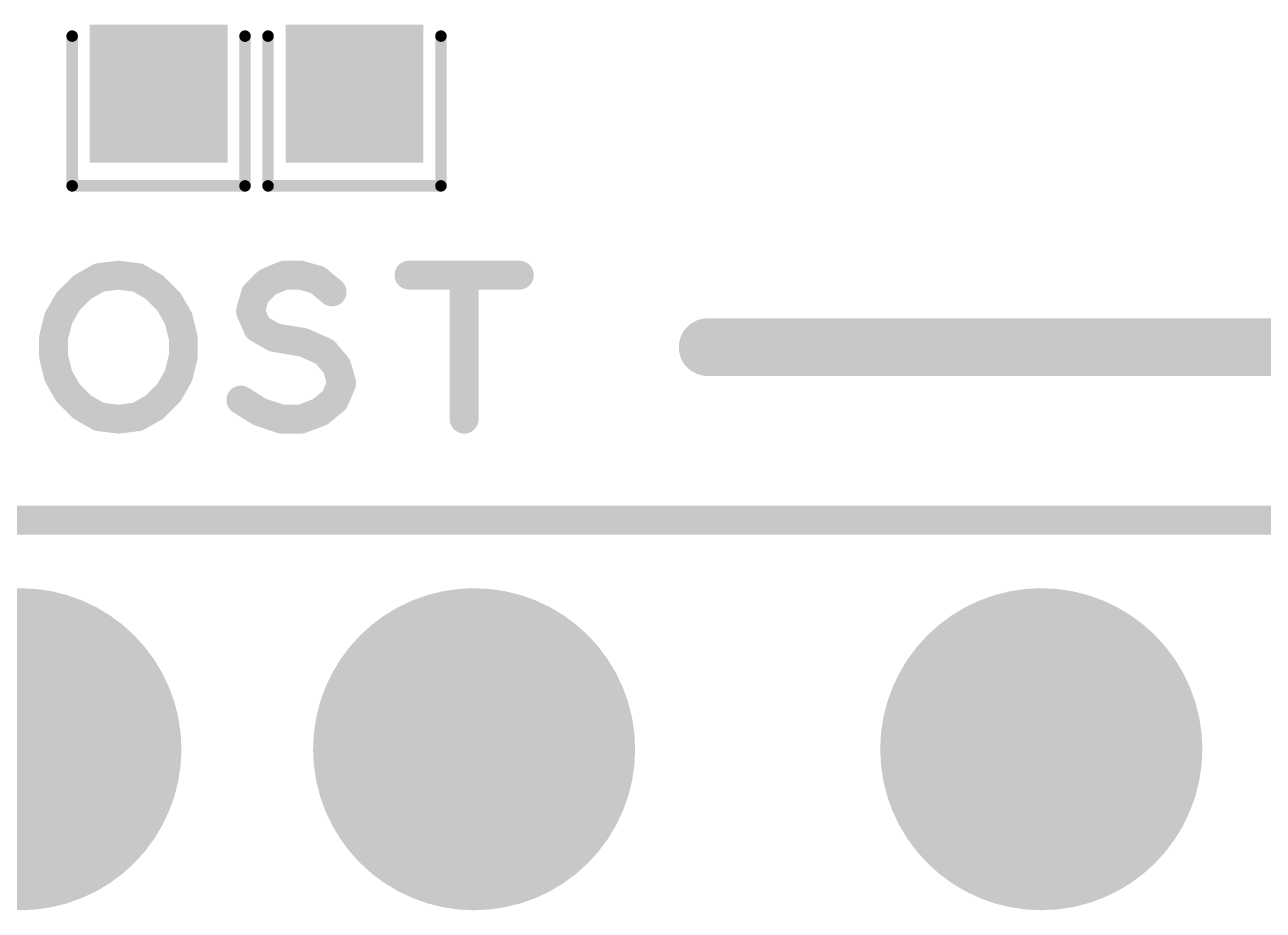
# Model space of a CAD drawing. Extents: x -12 to 107, y 8 to 106.
# Drawn here: x 10 to 15.46, y 22.13 to 26.03 of the extents above; entities that cross this region are included whole.
import ezdxf

# ---------------------------------------------------------------- set-up
doc = ezdxf.new("R2010")
doc.units = 0
doc.header["$MEASUREMENT"] = 0
doc.layers.get('0').update_dxf_attribs({"linetype": 'CONTINUOUS'})
doc.layers.add('SILK_TOP_ART', color=251, linetype='CONTINUOUS', true_color=0x636466)
doc.layers.add('SOLDER_TOP_ART', color=18, linetype='CONTINUOUS', true_color=0x000000)

# ---------------------------------------------------------------- blocks, each defined once
blk = doc.blocks.new('ROUND_162')
at = {"const_width": 0.0635}
blk.add_lwpolyline([(-0.03175, 0, 1), (0.03175, 0, 1)], format="xyb", close=True, dxfattribs=at)
blk = doc.blocks.new('ROUND_278')
at = {"const_width": 0.127}
blk.add_lwpolyline([(-0.0635, 0, 1), (0.0635, 0, 1)], format="xyb", close=True, dxfattribs=at)
blk = doc.blocks.new('ROUND_320')
at = {"const_width": 0.0254}
blk.add_lwpolyline([(-0.0127, 0, 1), (0.0127, 0, 1)], format="xyb", close=True, dxfattribs=at)
blk = doc.blocks.new('SQUARE_332')
blk.add_solid([(0.304, 0.304), (0.304, -0.304), (-0.304, 0.304), (-0.304, -0.304)])
blk = doc.blocks.new('ROUND_372')
at = {"const_width": 0.71}
blk.add_lwpolyline([(-0.355, 0, 1), (0.355, 0, 1)], format="xyb", close=True, dxfattribs=at)

msp = doc.modelspace()

# ---------------------------------------------------------------- linework, layer by layer
at = {"layer": 'SILK_TOP_ART'}
for points, const_width in [([(10.21, 25.9842), (10.21, 25.3238)], 0.0508), ([(10.972, 25.3238), (10.972, 25.9842)], 0.0508), ([(11.0736, 25.9842), (11.0736, 25.3238)], 0.0508), ([(11.8356, 25.3238), (11.8356, 25.9842)], 0.0508), ([(10.21, 25.3238), (10.972, 25.3238)], 0.0508), ([(11.0736, 25.3238), (11.8356, 25.3238)], 0.0508), ([(10.2553, 24.8772), (10.3293, 24.9195)], 0.127), ([(10.3293, 24.9195), (10.414, 24.9301)], 0.127), ([(10.414, 24.9301), (10.4987, 24.9195)], 0.127), ([(10.4987, 24.9195), (10.5727, 24.8772)], 0.127), ([(11.0173, 24.8454), (11.0702, 24.8983)], 0.127), ([(11.0702, 24.8983), (11.1442, 24.9301)], 0.127), ([(11.1442, 24.9301), (11.2183, 24.9301)], 0.127), ([(11.2183, 24.9301), (11.2924, 24.9089)], 0.127), ([(11.2924, 24.9089), (11.3559, 24.856)], 0.127), ([(11.6946, 24.9301), (12.1814, 24.9301)], 0.127), ([(11.938, 24.9301), (11.938, 24.2951)], 0.127), ([(10.1917, 24.8137), (10.2553, 24.8772)], 0.127), ([(10.5727, 24.8772), (10.6363, 24.8137)], 0.127), ([(10.9961, 24.7713), (11.0173, 24.8454)], 0.127), ([(10.1494, 24.7396), (10.1917, 24.8137)], 0.127), ([(10.6363, 24.8137), (10.6786, 24.7396)], 0.127), ([(10.1282, 24.6549), (10.1494, 24.7396)], 0.127), ([(10.6786, 24.7396), (10.6998, 24.6549)], 0.127), ([(11.0278, 24.6973), (10.9961, 24.7713)], 0.127), ([(11.1019, 24.6549), (11.0278, 24.6973)], 0.127), ([(18.1801, 24.6126), (13.0112, 24.6126)], 0.254), ([(10.1282, 24.5703), (10.1282, 24.6549)], 0.127), ([(10.6998, 24.6549), (10.6998, 24.5703)], 0.127), ([(11.2289, 24.6338), (11.1019, 24.6549)], 0.127), ([(11.3242, 24.5914), (11.2289, 24.6338)], 0.127), ([(10.1494, 24.4856), (10.1282, 24.5703)], 0.127), ([(10.6998, 24.5703), (10.6786, 24.4856)], 0.127), ([(11.3771, 24.5279), (11.3242, 24.5914)], 0.127), ([(11.3983, 24.4539), (11.3771, 24.5279)], 0.127), ([(10.1917, 24.4115), (10.1494, 24.4856)], 0.127), ([(10.6786, 24.4856), (10.6363, 24.4115)], 0.127), ([(11.3665, 24.3797), (11.3983, 24.4539)], 0.127), ([(10.2553, 24.348), (10.1917, 24.4115)], 0.127), ([(10.6363, 24.4115), (10.5727, 24.348)], 0.127), ([(10.3293, 24.3057), (10.2553, 24.348)], 0.127), ([(10.5727, 24.348), (10.4987, 24.3057)], 0.127), ([(10.9537, 24.3797), (11.0384, 24.3268)], 0.127), ([(11.303, 24.3268), (11.3665, 24.3797)], 0.127), ([(10.414, 24.2951), (10.3293, 24.3057)], 0.127), ([(10.4987, 24.3057), (10.414, 24.2951)], 0.127), ([(11.0384, 24.3268), (11.1337, 24.2951)], 0.127), ([(11.1337, 24.2951), (11.2183, 24.2951)], 0.127), ([(11.2183, 24.2951), (11.303, 24.3268)], 0.127), ([(4.4168, 23.8499), (17.5468, 23.8499)], 0.127)]:
    msp.add_lwpolyline(points, dxfattribs=dict(at, const_width=const_width))

# ---------------------------------------------------------------- block references
for name, p in [('ROUND_320', (10.21, 25.9842)), ('ROUND_320', (10.972, 25.9842)), ('ROUND_320', (11.0736, 25.9842)), ('ROUND_320', (11.8356, 25.9842)), ('ROUND_320', (10.21, 25.3238)), ('ROUND_320', (10.21, 25.3238)), ('ROUND_320', (10.972, 25.3238)), ('ROUND_320', (10.972, 25.3238)), ('ROUND_320', (11.0736, 25.3238)), ('ROUND_320', (11.0736, 25.3238)), ('ROUND_320', (11.8356, 25.3238)), ('ROUND_320', (11.8356, 25.3238)), ('ROUND_162', (10.3293, 24.9195)), ('ROUND_162', (10.414, 24.9301)), ('ROUND_162', (10.4987, 24.9195)), ('ROUND_162', (11.0702, 24.8983)), ('ROUND_162', (11.1442, 24.9301)), ('ROUND_162', (11.2183, 24.9301)), ('ROUND_162', (11.2924, 24.9089)), ('ROUND_162', (11.6946, 24.9301)), ('ROUND_162', (11.938, 24.9301)), ('ROUND_162', (12.1814, 24.9301)), ('ROUND_162', (10.2553, 24.8772)), ('ROUND_162', (10.5727, 24.8772)), ('ROUND_162', (11.0173, 24.8454)), ('ROUND_162', (11.3559, 24.856)), ('ROUND_162', (10.1917, 24.8137)), ('ROUND_162', (10.6363, 24.8137)), ('ROUND_162', (10.1494, 24.7396)), ('ROUND_162', (10.6786, 24.7396)), ('ROUND_162', (10.9961, 24.7713)), ('ROUND_162', (11.0278, 24.6973)), ('ROUND_278', (13.0112, 24.6126)), ('ROUND_162', (10.1282, 24.6549)), ('ROUND_162', (10.6998, 24.6549)), ('ROUND_162', (11.1019, 24.6549)), ('ROUND_162', (11.2289, 24.6338)), ('ROUND_162', (10.1282, 24.5703)), ('ROUND_162', (10.6998, 24.5703)), ('ROUND_162', (11.3242, 24.5914)), ('ROUND_162', (11.3771, 24.5279)), ('ROUND_162', (10.1494, 24.4856)), ('ROUND_162', (10.6786, 24.4856)), ('ROUND_162', (11.3983, 24.4539)), ('ROUND_162', (10.1917, 24.4115)), ('ROUND_162', (10.6363, 24.4115)), ('ROUND_162', (10.2553, 24.348)), ('ROUND_162', (10.5727, 24.348)), ('ROUND_162', (10.9537, 24.3797)), ('ROUND_162', (11.3665, 24.3797)), ('ROUND_162', (10.3293, 24.3057)), ('ROUND_162', (10.414, 24.2951)), ('ROUND_162', (10.414, 24.2951)), ('ROUND_162', (10.4987, 24.3057)), ('ROUND_162', (11.0384, 24.3268)), ('ROUND_162', (11.1337, 24.2951)), ('ROUND_162', (11.2183, 24.2951)), ('ROUND_162', (11.303, 24.3268)), ('ROUND_162', (11.938, 24.2951))]:
    msp.add_blockref(name, p, dxfattribs=at)
at = {"layer": 'SOLDER_TOP_ART'}
for name, p in [('SQUARE_332', (10.591, 25.7302)), ('SQUARE_332', (11.4546, 25.7302)), ('ROUND_372', (9.9818, 22.8399)), ('ROUND_372', (11.9818, 22.8399)), ('ROUND_372', (14.4818, 22.8399))]:
    msp.add_blockref(name, p, dxfattribs=at)

doc.saveas('drawing.dxf')
